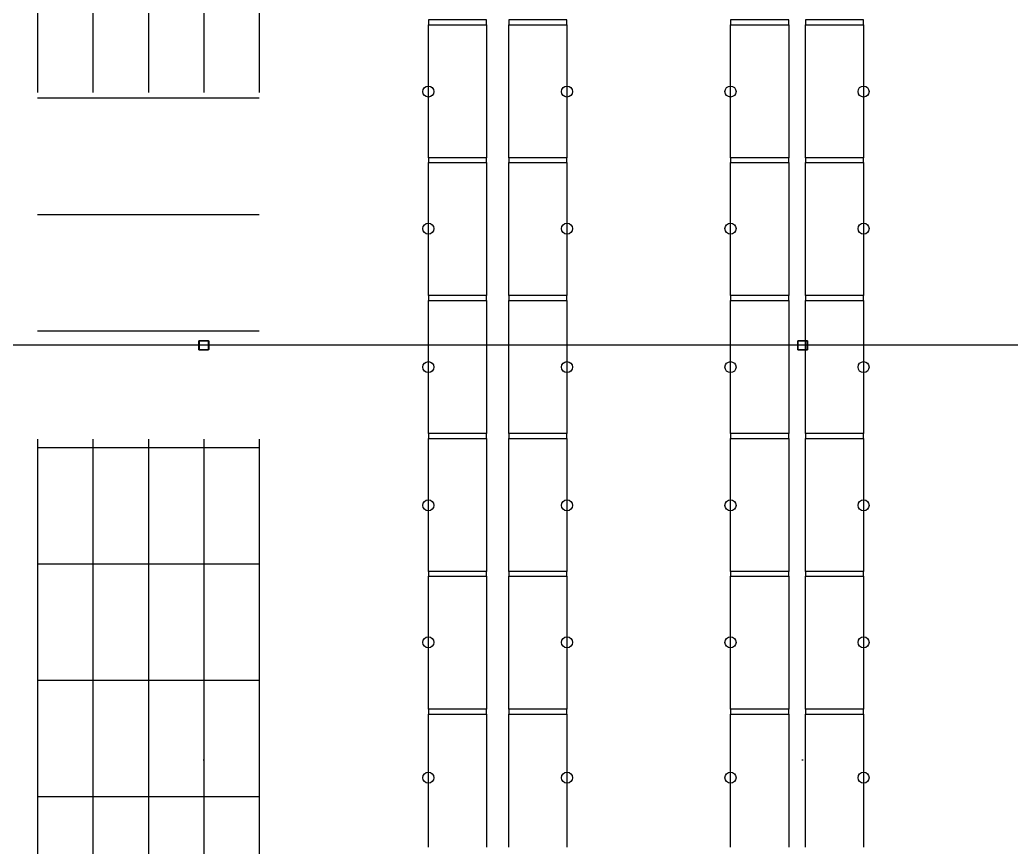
# Model space of a CAD drawing. Header units: millimetres. Extents: x 626570 to 643256, y 6233 to 11343.
# Drawn here: x 629987 to 630702, y 9564 to 10161 of the extents above; entities that cross this region are included whole.
import ezdxf

# ---------------------------------------------------------------- set-up
doc = ezdxf.new("R2010")
doc.units = ezdxf.units.MM
doc.header["$LTSCALE"] = 4000
doc.header["$MEASUREMENT"] = 0
doc.linetypes.add('DASHDOT', pattern=[1, 0.5, -0.25, 0, -0.25])
doc.linetypes.add('HIDDEN2', pattern=[0.1875, 0.125, -0.0625])
for name, color, linetype in [('BEAMS', 170, 'CONTINUOUS'), ('FRAMES', 170, 'CONTINUOUS'), ('FRAMESHORT', 170, 'CONTINUOUS'), ('LIGHTS', 50, 'CONTINUOUS'), ('MASTERFOUNDATION_1', 4, 'DASHDOT'), ('MASTERFOUNDATION_25', 7, 'CONTINUOUS'), ('STRIPING', 4, 'CONTINUOUS')]:
    doc.layers.add(name, color=color, linetype=linetype)

msp = doc.modelspace()

# ---------------------------------------------------------------- linework, layer by layer
at = {"layer": 'BEAMS', "linetype": 'Continuous'}
for p, q in [((630281.82, 10061.97), (630281.82, 10157.97)), ((630323.82, 10157.97), (630323.82, 10061.97)), ((630339.82, 10061.97), (630339.82, 10157.97)), ((630381.82, 10157.97), (630381.82, 10061.97)), ((630499.82, 10061.97), (630499.82, 10157.97)), ((630541.82, 10157.97), (630541.82, 10061.97)), ((630553.82, 10061.97), (630553.82, 10157.97)), ((630595.82, 10157.97), (630595.82, 10061.97)), ((630281.82, 9962.47), (630281.82, 10058.47)), ((630323.82, 10058.47), (630323.82, 9962.47)), ((630339.82, 9962.47), (630339.82, 10058.47)), ((630381.82, 10058.47), (630381.82, 9962.47)), ((630499.82, 9962.47), (630499.82, 10058.47)), ((630541.82, 10058.47), (630541.82, 9962.47)), ((630553.82, 9962.47), (630553.82, 10058.47)), ((630595.82, 10058.47), (630595.82, 9962.47)), ((630281.82, 9862.97), (630281.82, 9958.97)), ((630323.82, 9958.97), (630323.82, 9862.97)), ((630339.82, 9862.97), (630339.82, 9958.97)), ((630381.82, 9958.97), (630381.82, 9862.97)), ((630499.82, 9862.97), (630499.82, 9958.97)), ((630541.82, 9958.97), (630541.82, 9862.97)), ((630553.82, 9862.97), (630553.82, 9958.97)), ((630595.82, 9958.97), (630595.82, 9862.97)), ((630281.82, 9763.47), (630281.82, 9859.47)), ((630323.82, 9859.47), (630323.82, 9763.47)), ((630339.82, 9763.47), (630339.82, 9859.47)), ((630381.82, 9859.47), (630381.82, 9763.47)), ((630499.82, 9763.47), (630499.82, 9859.47)), ((630541.82, 9859.47), (630541.82, 9763.47)), ((630553.82, 9763.47), (630553.82, 9859.47)), ((630595.82, 9859.47), (630595.82, 9763.47)), ((630281.82, 9663.97), (630281.82, 9759.97)), ((630323.82, 9759.97), (630323.82, 9663.97)), ((630339.82, 9663.97), (630339.82, 9759.97)), ((630381.82, 9759.97), (630381.82, 9663.97)), ((630499.82, 9663.97), (630499.82, 9759.97)), ((630541.82, 9759.97), (630541.82, 9663.97)), ((630553.82, 9663.97), (630553.82, 9759.97)), ((630595.82, 9759.97), (630595.82, 9663.97)), ((630281.82, 9564.47), (630281.82, 9660.47)), ((630323.82, 9660.47), (630323.82, 9564.47)), ((630339.82, 9564.47), (630339.82, 9660.47)), ((630381.82, 9660.47), (630381.82, 9564.47)), ((630499.82, 9564.47), (630499.82, 9660.47)), ((630541.82, 9660.47), (630541.82, 9564.47)), ((630553.82, 9564.47), (630553.82, 9660.47)), ((630595.82, 9660.47), (630595.82, 9564.47))]:
    msp.add_line(p, q, dxfattribs=at)
at = {"layer": 'FRAMES', "linetype": 'Continuous', "flags": 128}
for points in [[(630281.82, 9759.97), (630323.82, 9759.97), (630323.82, 9763.47), (630281.82, 9763.47), (630281.82, 9759.97)], [(630339.82, 9759.97), (630381.82, 9759.97), (630381.82, 9763.47), (630339.82, 9763.47), (630339.82, 9759.97)], [(630499.82, 9759.97), (630541.82, 9759.97), (630541.82, 9763.47), (630499.82, 9763.47), (630499.82, 9759.97)], [(630553.82, 9759.97), (630595.82, 9759.97), (630595.82, 9763.47), (630553.82, 9763.47), (630553.82, 9759.97)], [(630281.82, 9660.47), (630323.82, 9660.47), (630323.82, 9663.97), (630281.82, 9663.97), (630281.82, 9660.47)], [(630339.82, 9660.47), (630381.82, 9660.47), (630381.82, 9663.97), (630339.82, 9663.97), (630339.82, 9660.47)], [(630499.82, 9660.47), (630541.82, 9660.47), (630541.82, 9663.97), (630499.82, 9663.97), (630499.82, 9660.47)], [(630553.82, 9660.47), (630595.82, 9660.47), (630595.82, 9663.97), (630553.82, 9663.97), (630553.82, 9660.47)]]:
    msp.add_lwpolyline(points, close=True, dxfattribs=at)
at = {"layer": 'FRAMESHORT', "flags": 128}
for points in [[(630281.82, 10157.97), (630323.82, 10157.97), (630323.82, 10161.47), (630281.82, 10161.47), (630281.82, 10157.97)], [(630339.82, 10157.97), (630381.82, 10157.97), (630381.82, 10161.47), (630339.82, 10161.47), (630339.82, 10157.97)], [(630499.82, 10157.97), (630541.82, 10157.97), (630541.82, 10161.47), (630499.82, 10161.47), (630499.82, 10157.97)], [(630553.82, 10157.97), (630595.82, 10157.97), (630595.82, 10161.47), (630553.82, 10161.47), (630553.82, 10157.97)], [(630281.82, 10058.47), (630323.82, 10058.47), (630323.82, 10061.97), (630281.82, 10061.97), (630281.82, 10058.47)], [(630339.82, 10058.47), (630381.82, 10058.47), (630381.82, 10061.97), (630339.82, 10061.97), (630339.82, 10058.47)], [(630499.82, 10058.47), (630541.82, 10058.47), (630541.82, 10061.97), (630499.82, 10061.97), (630499.82, 10058.47)], [(630553.82, 10058.47), (630595.82, 10058.47), (630595.82, 10061.97), (630553.82, 10061.97), (630553.82, 10058.47)], [(630281.82, 9958.97), (630323.82, 9958.97), (630323.82, 9962.47), (630281.82, 9962.47), (630281.82, 9958.97)], [(630339.82, 9958.97), (630381.82, 9958.97), (630381.82, 9962.47), (630339.82, 9962.47), (630339.82, 9958.97)], [(630499.82, 9958.97), (630541.82, 9958.97), (630541.82, 9962.47), (630499.82, 9962.47), (630499.82, 9958.97)], [(630553.82, 9958.97), (630595.82, 9958.97), (630595.82, 9962.47), (630553.82, 9962.47), (630553.82, 9958.97)], [(630281.82, 9859.47), (630323.82, 9859.47), (630323.82, 9862.97), (630281.82, 9862.97), (630281.82, 9859.47)], [(630339.82, 9859.47), (630381.82, 9859.47), (630381.82, 9862.97), (630339.82, 9862.97), (630339.82, 9859.47)], [(630499.82, 9859.47), (630541.82, 9859.47), (630541.82, 9862.97), (630499.82, 9862.97), (630499.82, 9859.47)], [(630553.82, 9859.47), (630595.82, 9859.47), (630595.82, 9862.97), (630553.82, 9862.97), (630553.82, 9859.47)]]:
    msp.add_lwpolyline(points, close=True, dxfattribs=at)
at = {"layer": 'LIGHTS'}
for centre in [(630281.82, 10109.71), (630381.82, 10109.71), (630499.82, 10109.71), (630595.82, 10109.71), (630281.82, 10010.83), (630381.82, 10010.83), (630499.82, 10010.83), (630595.82, 10010.83), (630281.82, 9910.86), (630381.82, 9910.86), (630499.82, 9910.86), (630595.82, 9910.86), (630281.82, 9811.13), (630381.82, 9811.13), (630499.82, 9811.13), (630595.82, 9811.13), (630281.82, 9712.26), (630381.82, 9712.26), (630499.82, 9712.26), (630595.82, 9712.26), (630281.82, 9614.58), (630381.82, 9614.58), (630499.82, 9614.58), (630595.82, 9614.58)]:
    msp.add_circle(centre, 3.99, dxfattribs=at)
at = {"layer": 'MASTERFOUNDATION_1', "linetype": 'DASHDOT'}
for p, q in [((630119.81, 6627.53), (630119.81, 11123.23)), ((630551.82, 6627.53), (630551.82, 11123.23)), ((643023.86, 9926.61), (626796.64, 9926.61))]:
    msp.add_line(p, q, dxfattribs=at)
at = {"layer": 'MASTERFOUNDATION_25', "linetype": 'Continuous', "flags": 128}
for points in [[(630116.88, 9930.11), (630122.64, 9930.11), (630122.66, 9930.11), (630122.68, 9930.11), (630122.7, 9930.1), (630122.73, 9930.1), (630122.75, 9930.1), (630122.77, 9930.09), (630122.79, 9930.09), (630122.81, 9930.08), (630122.83, 9930.08), (630122.85, 9930.07), (630122.87, 9930.06), (630122.89, 9930.05), (630122.91, 9930.05), (630122.93, 9930.04), (630122.95, 9930.03), (630122.97, 9930.01), (630122.99, 9930), (630123.01, 9929.99), (630123.02, 9929.98), (630123.04, 9929.96), (630123.06, 9929.95), (630123.07, 9929.93), (630123.09, 9929.92), (630123.1, 9929.9), (630123.12, 9929.89), (630123.13, 9929.87), (630123.14, 9929.85), (630123.16, 9929.83), (630123.17, 9929.82), (630123.18, 9929.8), (630123.19, 9929.78), (630123.2, 9929.76), (630123.21, 9929.74), (630123.22, 9929.72), (630123.22, 9929.7), (630123.23, 9929.68), (630123.24, 9929.66), (630123.24, 9929.64), (630123.25, 9929.62), (630123.25, 9929.59), (630123.26, 9929.57), (630123.26, 9929.55), (630123.26, 9929.53), (630123.26, 9929.51), (630123.26, 9929.49), (630123.26, 9923.73), (630123.26, 9923.71), (630123.26, 9923.69), (630123.26, 9923.66), (630123.26, 9923.64), (630123.25, 9923.62), (630123.25, 9923.6), (630123.24, 9923.58), (630123.24, 9923.56), (630123.23, 9923.54), (630123.22, 9923.52), (630123.22, 9923.5), (630123.21, 9923.48), (630123.2, 9923.46), (630123.19, 9923.44), (630123.18, 9923.42), (630123.17, 9923.4), (630123.16, 9923.38), (630123.14, 9923.36), (630123.13, 9923.35), (630123.12, 9923.33), (630123.1, 9923.31), (630123.09, 9923.3), (630123.07, 9923.28), (630123.06, 9923.27), (630123.04, 9923.25), (630123.02, 9923.24), (630123.01, 9923.23), (630122.99, 9923.21), (630122.97, 9923.2), (630122.95, 9923.19), (630122.93, 9923.18), (630122.91, 9923.17), (630122.89, 9923.16), (630122.87, 9923.15), (630122.85, 9923.15), (630122.83, 9923.14), (630122.81, 9923.13), (630122.79, 9923.13), (630122.77, 9923.12), (630122.75, 9923.12), (630122.73, 9923.11), (630122.7, 9923.11), (630122.68, 9923.11), (630122.66, 9923.11), (630122.64, 9923.11), (630116.88, 9923.11), (630116.86, 9923.11), (630116.84, 9923.11), (630116.82, 9923.11), (630116.8, 9923.11), (630116.78, 9923.12), (630116.75, 9923.12), (630116.73, 9923.13), (630116.71, 9923.13), (630116.69, 9923.14), (630116.67, 9923.15), (630116.65, 9923.15), (630116.63, 9923.16), (630116.61, 9923.17), (630116.59, 9923.18), (630116.57, 9923.19), (630116.55, 9923.2), (630116.54, 9923.21), (630116.52, 9923.23), (630116.5, 9923.24), (630116.48, 9923.25), (630116.47, 9923.27), (630116.45, 9923.28), (630116.44, 9923.3), (630116.42, 9923.31), (630116.41, 9923.33), (630116.39, 9923.35), (630116.38, 9923.36), (630116.37, 9923.38), (630116.36, 9923.4), (630116.34, 9923.42), (630116.33, 9923.44), (630116.32, 9923.46), (630116.32, 9923.48), (630116.31, 9923.5), (630116.3, 9923.52), (630116.29, 9923.54), (630116.29, 9923.56), (630116.28, 9923.58), (630116.28, 9923.6), (630116.27, 9923.62), (630116.27, 9923.64), (630116.26, 9923.66), (630116.26, 9923.69), (630116.26, 9923.71), (630116.26, 9923.73), (630116.26, 9929.49), (630116.26, 9929.51), (630116.26, 9929.53), (630116.26, 9929.55), (630116.27, 9929.57), (630116.27, 9929.59), (630116.28, 9929.62), (630116.28, 9929.64), (630116.29, 9929.66), (630116.29, 9929.68), (630116.3, 9929.7), (630116.31, 9929.72), (630116.32, 9929.74), (630116.32, 9929.76), (630116.33, 9929.78), (630116.34, 9929.8), (630116.36, 9929.82), (630116.37, 9929.83), (630116.38, 9929.85), (630116.39, 9929.87), (630116.41, 9929.89), (630116.42, 9929.9), (630116.44, 9929.92), (630116.45, 9929.93), (630116.47, 9929.95), (630116.48, 9929.96), (630116.5, 9929.98), (630116.52, 9929.99), (630116.54, 9930), (630116.55, 9930.01), (630116.57, 9930.03), (630116.59, 9930.04), (630116.61, 9930.05), (630116.63, 9930.05), (630116.65, 9930.06), (630116.67, 9930.07), (630116.69, 9930.08), (630116.71, 9930.08), (630116.73, 9930.09), (630116.75, 9930.09), (630116.78, 9930.1), (630116.8, 9930.1), (630116.82, 9930.1), (630116.84, 9930.11), (630116.86, 9930.11), (630116.88, 9930.11)], [(630116.93, 9930.11), (630122.69, 9930.11), (630122.71, 9930.11), (630122.73, 9930.11), (630122.75, 9930.1), (630122.77, 9930.1), (630122.79, 9930.1), (630122.82, 9930.09), (630122.84, 9930.09), (630122.86, 9930.08), (630122.88, 9930.08), (630122.9, 9930.07), (630122.92, 9930.06), (630122.94, 9930.05), (630122.96, 9930.05), (630122.98, 9930.04), (630123, 9930.03), (630123.02, 9930.01), (630123.03, 9930), (630123.05, 9929.99), (630123.07, 9929.98), (630123.09, 9929.96), (630123.1, 9929.95), (630123.12, 9929.93), (630123.13, 9929.92), (630123.15, 9929.9), (630123.16, 9929.89), (630123.18, 9929.87), (630123.19, 9929.85), (630123.2, 9929.83), (630123.21, 9929.82), (630123.22, 9929.8), (630123.23, 9929.78), (630123.24, 9929.76), (630123.25, 9929.74), (630123.26, 9929.72), (630123.27, 9929.7), (630123.28, 9929.68), (630123.28, 9929.66), (630123.29, 9929.64), (630123.29, 9929.62), (630123.3, 9929.59), (630123.3, 9929.57), (630123.3, 9929.55), (630123.31, 9929.53), (630123.31, 9929.51), (630123.31, 9929.49), (630123.31, 9923.73), (630123.31, 9923.71), (630123.31, 9923.69), (630123.3, 9923.66), (630123.3, 9923.64), (630123.3, 9923.62), (630123.29, 9923.6), (630123.29, 9923.58), (630123.28, 9923.56), (630123.28, 9923.54), (630123.27, 9923.52), (630123.26, 9923.5), (630123.25, 9923.48), (630123.24, 9923.46), (630123.23, 9923.44), (630123.22, 9923.42), (630123.21, 9923.4), (630123.2, 9923.38), (630123.19, 9923.36), (630123.18, 9923.35), (630123.16, 9923.33), (630123.15, 9923.31), (630123.13, 9923.3), (630123.12, 9923.28), (630123.1, 9923.27), (630123.09, 9923.25), (630123.07, 9923.24), (630123.05, 9923.23), (630123.03, 9923.21), (630123.02, 9923.2), (630123, 9923.19), (630122.98, 9923.18), (630122.96, 9923.17), (630122.94, 9923.16), (630122.92, 9923.15), (630122.9, 9923.15), (630122.88, 9923.14), (630122.86, 9923.13), (630122.84, 9923.13), (630122.82, 9923.12), (630122.79, 9923.12), (630122.77, 9923.11), (630122.75, 9923.11), (630122.73, 9923.11), (630122.71, 9923.11), (630122.69, 9923.11), (630116.93, 9923.11), (630116.91, 9923.11), (630116.89, 9923.11), (630116.86, 9923.11), (630116.84, 9923.11), (630116.82, 9923.12), (630116.8, 9923.12), (630116.78, 9923.13), (630116.76, 9923.13), (630116.74, 9923.14), (630116.72, 9923.15), (630116.7, 9923.15), (630116.68, 9923.16), (630116.66, 9923.17), (630116.64, 9923.18), (630116.62, 9923.19), (630116.6, 9923.2), (630116.58, 9923.21), (630116.56, 9923.23), (630116.55, 9923.24), (630116.53, 9923.25), (630116.51, 9923.27), (630116.5, 9923.28), (630116.48, 9923.3), (630116.47, 9923.31), (630116.45, 9923.33), (630116.44, 9923.35), (630116.43, 9923.36), (630116.41, 9923.38), (630116.4, 9923.4), (630116.39, 9923.42), (630116.38, 9923.44), (630116.37, 9923.46), (630116.36, 9923.48), (630116.35, 9923.5), (630116.35, 9923.52), (630116.34, 9923.54), (630116.33, 9923.56), (630116.33, 9923.58), (630116.32, 9923.6), (630116.32, 9923.62), (630116.31, 9923.64), (630116.31, 9923.66), (630116.31, 9923.69), (630116.31, 9923.71), (630116.31, 9923.73), (630116.31, 9929.49), (630116.31, 9929.51), (630116.31, 9929.53), (630116.31, 9929.55), (630116.31, 9929.57), (630116.32, 9929.59), (630116.32, 9929.62), (630116.33, 9929.64), (630116.33, 9929.66), (630116.34, 9929.68), (630116.35, 9929.7), (630116.35, 9929.72), (630116.36, 9929.74), (630116.37, 9929.76), (630116.38, 9929.78), (630116.39, 9929.8), (630116.4, 9929.82), (630116.41, 9929.83), (630116.43, 9929.85), (630116.44, 9929.87), (630116.45, 9929.89), (630116.47, 9929.9), (630116.48, 9929.92), (630116.5, 9929.93), (630116.51, 9929.95), (630116.53, 9929.96), (630116.55, 9929.98), (630116.56, 9929.99), (630116.58, 9930), (630116.6, 9930.01), (630116.62, 9930.03), (630116.64, 9930.04), (630116.66, 9930.05), (630116.68, 9930.05), (630116.7, 9930.06), (630116.72, 9930.07), (630116.74, 9930.08), (630116.76, 9930.08), (630116.78, 9930.09), (630116.8, 9930.09), (630116.82, 9930.1), (630116.84, 9930.1), (630116.86, 9930.1), (630116.89, 9930.11), (630116.91, 9930.11), (630116.93, 9930.11)], [(630116.88, 9929.8), (630122.64, 9929.8), (630122.65, 9929.8), (630122.66, 9929.79), (630122.67, 9929.79), (630122.68, 9929.79), (630122.69, 9929.79), (630122.7, 9929.79), (630122.71, 9929.79), (630122.72, 9929.78), (630122.74, 9929.78), (630122.75, 9929.78), (630122.76, 9929.77), (630122.77, 9929.77), (630122.78, 9929.76), (630122.78, 9929.76), (630122.79, 9929.75), (630122.8, 9929.75), (630122.81, 9929.74), (630122.82, 9929.74), (630122.83, 9929.73), (630122.84, 9929.72), (630122.85, 9929.72), (630122.85, 9929.71), (630122.86, 9929.7), (630122.87, 9929.69), (630122.88, 9929.69), (630122.88, 9929.68), (630122.89, 9929.67), (630122.9, 9929.66), (630122.9, 9929.65), (630122.91, 9929.64), (630122.91, 9929.63), (630122.92, 9929.62), (630122.92, 9929.61), (630122.93, 9929.6), (630122.93, 9929.59), (630122.93, 9929.58), (630122.94, 9929.57), (630122.94, 9929.56), (630122.94, 9929.55), (630122.94, 9929.54), (630122.95, 9929.53), (630122.95, 9929.52), (630122.95, 9929.51), (630122.95, 9929.5), (630122.95, 9929.49), (630122.95, 9923.73), (630122.95, 9923.72), (630122.95, 9923.71), (630122.95, 9923.7), (630122.95, 9923.69), (630122.94, 9923.68), (630122.94, 9923.67), (630122.94, 9923.66), (630122.94, 9923.64), (630122.93, 9923.63), (630122.93, 9923.62), (630122.93, 9923.61), (630122.92, 9923.6), (630122.92, 9923.59), (630122.91, 9923.58), (630122.91, 9923.58), (630122.9, 9923.57), (630122.9, 9923.56), (630122.89, 9923.55), (630122.88, 9923.54), (630122.88, 9923.53), (630122.87, 9923.52), (630122.86, 9923.52), (630122.85, 9923.51), (630122.85, 9923.5), (630122.84, 9923.49), (630122.83, 9923.49), (630122.82, 9923.48), (630122.81, 9923.47), (630122.8, 9923.47), (630122.79, 9923.46), (630122.78, 9923.46), (630122.78, 9923.45), (630122.77, 9923.45), (630122.76, 9923.44), (630122.75, 9923.44), (630122.74, 9923.44), (630122.72, 9923.43), (630122.71, 9923.43), (630122.7, 9923.43), (630122.69, 9923.43), (630122.68, 9923.42), (630122.67, 9923.42), (630122.66, 9923.42), (630122.65, 9923.42), (630122.64, 9923.42), (630116.88, 9923.42), (630116.87, 9923.42), (630116.86, 9923.42), (630116.85, 9923.42), (630116.84, 9923.42), (630116.83, 9923.43), (630116.82, 9923.43), (630116.81, 9923.43), (630116.8, 9923.43), (630116.79, 9923.44), (630116.78, 9923.44), (630116.77, 9923.44), (630116.76, 9923.45), (630116.75, 9923.45), (630116.74, 9923.46), (630116.73, 9923.46), (630116.72, 9923.47), (630116.71, 9923.47), (630116.7, 9923.48), (630116.69, 9923.49), (630116.68, 9923.49), (630116.68, 9923.5), (630116.67, 9923.51), (630116.66, 9923.52), (630116.65, 9923.52), (630116.65, 9923.53), (630116.64, 9923.54), (630116.63, 9923.55), (630116.63, 9923.56), (630116.62, 9923.57), (630116.62, 9923.58), (630116.61, 9923.58), (630116.61, 9923.59), (630116.6, 9923.6), (630116.6, 9923.61), (630116.59, 9923.62), (630116.59, 9923.63), (630116.59, 9923.64), (630116.58, 9923.66), (630116.58, 9923.67), (630116.58, 9923.68), (630116.58, 9923.69), (630116.58, 9923.7), (630116.58, 9923.71), (630116.57, 9923.72), (630116.57, 9923.73), (630116.57, 9929.49), (630116.57, 9929.5), (630116.58, 9929.51), (630116.58, 9929.52), (630116.58, 9929.53), (630116.58, 9929.54), (630116.58, 9929.55), (630116.58, 9929.56), (630116.59, 9929.57), (630116.59, 9929.58), (630116.59, 9929.59), (630116.6, 9929.6), (630116.6, 9929.61), (630116.61, 9929.62), (630116.61, 9929.63), (630116.62, 9929.64), (630116.62, 9929.65), (630116.63, 9929.66), (630116.63, 9929.67), (630116.64, 9929.68), (630116.65, 9929.69), (630116.65, 9929.69), (630116.66, 9929.7), (630116.67, 9929.71), (630116.68, 9929.72), (630116.68, 9929.72), (630116.69, 9929.73), (630116.7, 9929.74), (630116.71, 9929.74), (630116.72, 9929.75), (630116.73, 9929.75), (630116.74, 9929.76), (630116.75, 9929.76), (630116.76, 9929.77), (630116.77, 9929.77), (630116.78, 9929.78), (630116.79, 9929.78), (630116.8, 9929.78), (630116.81, 9929.79), (630116.82, 9929.79), (630116.83, 9929.79), (630116.84, 9929.79), (630116.85, 9929.79), (630116.86, 9929.79), (630116.87, 9929.8), (630116.88, 9929.8)], [(630116.93, 9929.8), (630122.69, 9929.8), (630122.7, 9929.8), (630122.71, 9929.79), (630122.72, 9929.79), (630122.73, 9929.79), (630122.74, 9929.79), (630122.75, 9929.79), (630122.76, 9929.79), (630122.77, 9929.78), (630122.78, 9929.78), (630122.79, 9929.78), (630122.8, 9929.77), (630122.81, 9929.77), (630122.82, 9929.76), (630122.83, 9929.76), (630122.84, 9929.75), (630122.85, 9929.75), (630122.86, 9929.74), (630122.87, 9929.74), (630122.88, 9929.73), (630122.88, 9929.72), (630122.89, 9929.72), (630122.9, 9929.71), (630122.91, 9929.7), (630122.92, 9929.69), (630122.92, 9929.69), (630122.93, 9929.68), (630122.94, 9929.67), (630122.94, 9929.66), (630122.95, 9929.65), (630122.95, 9929.64), (630122.96, 9929.63), (630122.96, 9929.62), (630122.97, 9929.61), (630122.97, 9929.6), (630122.98, 9929.59), (630122.98, 9929.58), (630122.98, 9929.57), (630122.99, 9929.56), (630122.99, 9929.55), (630122.99, 9929.54), (630122.99, 9929.53), (630122.99, 9929.52), (630122.99, 9929.51), (630122.99, 9929.5), (630122.99, 9929.49), (630122.99, 9923.73), (630122.99, 9923.72), (630122.99, 9923.71), (630122.99, 9923.7), (630122.99, 9923.69), (630122.99, 9923.68), (630122.99, 9923.67), (630122.99, 9923.66), (630122.98, 9923.64), (630122.98, 9923.63), (630122.98, 9923.62), (630122.97, 9923.61), (630122.97, 9923.6), (630122.96, 9923.59), (630122.96, 9923.58), (630122.95, 9923.58), (630122.95, 9923.57), (630122.94, 9923.56), (630122.94, 9923.55), (630122.93, 9923.54), (630122.92, 9923.53), (630122.92, 9923.52), (630122.91, 9923.52), (630122.9, 9923.51), (630122.89, 9923.5), (630122.88, 9923.49), (630122.88, 9923.49), (630122.87, 9923.48), (630122.86, 9923.47), (630122.85, 9923.47), (630122.84, 9923.46), (630122.83, 9923.46), (630122.82, 9923.45), (630122.81, 9923.45), (630122.8, 9923.44), (630122.79, 9923.44), (630122.78, 9923.44), (630122.77, 9923.43), (630122.76, 9923.43), (630122.75, 9923.43), (630122.74, 9923.43), (630122.73, 9923.42), (630122.72, 9923.42), (630122.71, 9923.42), (630122.7, 9923.42), (630122.69, 9923.42), (630116.93, 9923.42), (630116.92, 9923.42), (630116.91, 9923.42), (630116.9, 9923.42), (630116.89, 9923.42), (630116.88, 9923.43), (630116.86, 9923.43), (630116.85, 9923.43), (630116.84, 9923.43), (630116.83, 9923.44), (630116.82, 9923.44), (630116.81, 9923.44), (630116.8, 9923.45), (630116.79, 9923.45), (630116.78, 9923.46), (630116.77, 9923.46), (630116.77, 9923.47), (630116.76, 9923.47), (630116.75, 9923.48), (630116.74, 9923.49), (630116.73, 9923.49), (630116.72, 9923.5), (630116.71, 9923.51), (630116.71, 9923.52), (630116.7, 9923.52), (630116.69, 9923.53), (630116.69, 9923.54), (630116.68, 9923.55), (630116.67, 9923.56), (630116.67, 9923.57), (630116.66, 9923.58), (630116.66, 9923.58), (630116.65, 9923.59), (630116.65, 9923.6), (630116.64, 9923.61), (630116.64, 9923.62), (630116.64, 9923.63), (630116.63, 9923.64), (630116.63, 9923.66), (630116.63, 9923.67), (630116.63, 9923.68), (630116.62, 9923.69), (630116.62, 9923.7), (630116.62, 9923.71), (630116.62, 9923.72), (630116.62, 9923.73), (630116.62, 9929.49), (630116.62, 9929.5), (630116.62, 9929.51), (630116.62, 9929.52), (630116.62, 9929.53), (630116.63, 9929.54), (630116.63, 9929.55), (630116.63, 9929.56), (630116.63, 9929.57), (630116.64, 9929.58), (630116.64, 9929.59), (630116.64, 9929.6), (630116.65, 9929.61), (630116.65, 9929.62), (630116.66, 9929.63), (630116.66, 9929.64), (630116.67, 9929.65), (630116.67, 9929.66), (630116.68, 9929.67), (630116.69, 9929.68), (630116.69, 9929.69), (630116.7, 9929.69), (630116.71, 9929.7), (630116.71, 9929.71), (630116.72, 9929.72), (630116.73, 9929.72), (630116.74, 9929.73), (630116.75, 9929.74), (630116.76, 9929.74), (630116.77, 9929.75), (630116.77, 9929.75), (630116.78, 9929.76), (630116.79, 9929.76), (630116.8, 9929.77), (630116.81, 9929.77), (630116.82, 9929.78), (630116.83, 9929.78), (630116.84, 9929.78), (630116.85, 9929.79), (630116.86, 9929.79), (630116.88, 9929.79), (630116.89, 9929.79), (630116.9, 9929.79), (630116.91, 9929.79), (630116.92, 9929.8), (630116.93, 9929.8)], [(630548.94, 9930.11), (630554.69, 9930.11), (630554.72, 9930.11), (630554.74, 9930.11), (630554.76, 9930.1), (630554.78, 9930.1), (630554.8, 9930.1), (630554.82, 9930.09), (630554.84, 9930.09), (630554.87, 9930.08), (630554.89, 9930.08), (630554.91, 9930.07), (630554.93, 9930.06), (630554.95, 9930.05), (630554.97, 9930.05), (630554.99, 9930.04), (630555, 9930.03), (630555.02, 9930.01), (630555.04, 9930), (630555.06, 9929.99), (630555.08, 9929.98), (630555.09, 9929.96), (630555.11, 9929.95), (630555.13, 9929.93), (630555.14, 9929.92), (630555.16, 9929.9), (630555.17, 9929.89), (630555.18, 9929.87), (630555.2, 9929.85), (630555.21, 9929.83), (630555.22, 9929.82), (630555.23, 9929.8), (630555.24, 9929.78), (630555.25, 9929.76), (630555.26, 9929.74), (630555.27, 9929.72), (630555.28, 9929.7), (630555.29, 9929.68), (630555.29, 9929.66), (630555.3, 9929.64), (630555.3, 9929.62), (630555.31, 9929.59), (630555.31, 9929.57), (630555.31, 9929.55), (630555.31, 9929.53), (630555.32, 9929.51), (630555.32, 9929.49), (630555.32, 9923.73), (630555.32, 9923.71), (630555.31, 9923.69), (630555.31, 9923.66), (630555.31, 9923.64), (630555.31, 9923.62), (630555.3, 9923.6), (630555.3, 9923.58), (630555.29, 9923.56), (630555.29, 9923.54), (630555.28, 9923.52), (630555.27, 9923.5), (630555.26, 9923.48), (630555.25, 9923.46), (630555.24, 9923.44), (630555.23, 9923.42), (630555.22, 9923.4), (630555.21, 9923.38), (630555.2, 9923.36), (630555.18, 9923.35), (630555.17, 9923.33), (630555.16, 9923.31), (630555.14, 9923.3), (630555.13, 9923.28), (630555.11, 9923.27), (630555.09, 9923.25), (630555.08, 9923.24), (630555.06, 9923.23), (630555.04, 9923.21), (630555.02, 9923.2), (630555, 9923.19), (630554.99, 9923.18), (630554.97, 9923.17), (630554.95, 9923.16), (630554.93, 9923.15), (630554.91, 9923.15), (630554.89, 9923.14), (630554.87, 9923.13), (630554.84, 9923.13), (630554.82, 9923.12), (630554.8, 9923.12), (630554.78, 9923.11), (630554.76, 9923.11), (630554.74, 9923.11), (630554.72, 9923.11), (630554.69, 9923.11), (630548.94, 9923.11), (630548.92, 9923.11), (630548.89, 9923.11), (630548.87, 9923.11), (630548.85, 9923.11), (630548.83, 9923.12), (630548.81, 9923.12), (630548.79, 9923.13), (630548.77, 9923.13), (630548.74, 9923.14), (630548.72, 9923.15), (630548.7, 9923.15), (630548.68, 9923.16), (630548.66, 9923.17), (630548.65, 9923.18), (630548.63, 9923.19), (630548.61, 9923.2), (630548.59, 9923.21), (630548.57, 9923.23), (630548.55, 9923.24), (630548.54, 9923.25), (630548.52, 9923.27), (630548.51, 9923.28), (630548.49, 9923.3), (630548.48, 9923.31), (630548.46, 9923.33), (630548.45, 9923.35), (630548.43, 9923.36), (630548.42, 9923.38), (630548.41, 9923.4), (630548.4, 9923.42), (630548.39, 9923.44), (630548.38, 9923.46), (630548.37, 9923.48), (630548.36, 9923.5), (630548.35, 9923.52), (630548.35, 9923.54), (630548.34, 9923.56), (630548.33, 9923.58), (630548.33, 9923.6), (630548.32, 9923.62), (630548.32, 9923.64), (630548.32, 9923.66), (630548.32, 9923.69), (630548.32, 9923.71), (630548.32, 9923.73), (630548.32, 9929.49), (630548.32, 9929.51), (630548.32, 9929.53), (630548.32, 9929.55), (630548.32, 9929.57), (630548.32, 9929.59), (630548.33, 9929.62), (630548.33, 9929.64), (630548.34, 9929.66), (630548.35, 9929.68), (630548.35, 9929.7), (630548.36, 9929.72), (630548.37, 9929.74), (630548.38, 9929.76), (630548.39, 9929.78), (630548.4, 9929.8), (630548.41, 9929.82), (630548.42, 9929.83), (630548.43, 9929.85), (630548.45, 9929.87), (630548.46, 9929.89), (630548.48, 9929.9), (630548.49, 9929.92), (630548.51, 9929.93), (630548.52, 9929.95), (630548.54, 9929.96), (630548.55, 9929.98), (630548.57, 9929.99), (630548.59, 9930), (630548.61, 9930.01), (630548.63, 9930.03), (630548.65, 9930.04), (630548.66, 9930.05), (630548.68, 9930.05), (630548.7, 9930.06), (630548.72, 9930.07), (630548.74, 9930.08), (630548.77, 9930.08), (630548.79, 9930.09), (630548.81, 9930.09), (630548.83, 9930.1), (630548.85, 9930.1), (630548.87, 9930.1), (630548.89, 9930.11), (630548.92, 9930.11), (630548.94, 9930.11)], [(630548.94, 9929.8), (630554.69, 9929.8), (630554.7, 9929.8), (630554.72, 9929.79), (630554.73, 9929.79), (630554.74, 9929.79), (630554.75, 9929.79), (630554.76, 9929.79), (630554.77, 9929.79), (630554.78, 9929.78), (630554.79, 9929.78), (630554.8, 9929.78), (630554.81, 9929.77), (630554.82, 9929.77), (630554.83, 9929.76), (630554.84, 9929.76), (630554.85, 9929.75), (630554.86, 9929.75), (630554.87, 9929.74), (630554.88, 9929.74), (630554.88, 9929.73), (630554.89, 9929.72), (630554.9, 9929.72), (630554.91, 9929.71), (630554.92, 9929.7), (630554.92, 9929.69), (630554.93, 9929.69), (630554.94, 9929.68), (630554.94, 9929.67), (630554.95, 9929.66), (630554.96, 9929.65), (630554.96, 9929.64), (630554.97, 9929.63), (630554.97, 9929.62), (630554.98, 9929.61), (630554.98, 9929.6), (630554.98, 9929.59), (630554.99, 9929.58), (630554.99, 9929.57), (630554.99, 9929.56), (630555, 9929.55), (630555, 9929.54), (630555, 9929.53), (630555, 9929.52), (630555, 9929.51), (630555, 9929.5), (630555, 9929.49), (630555, 9923.73), (630555, 9923.72), (630555, 9923.71), (630555, 9923.7), (630555, 9923.69), (630555, 9923.68), (630555, 9923.67), (630554.99, 9923.66), (630554.99, 9923.64), (630554.99, 9923.63), (630554.98, 9923.62), (630554.98, 9923.61), (630554.98, 9923.6), (630554.97, 9923.59), (630554.97, 9923.58), (630554.96, 9923.58), (630554.96, 9923.57), (630554.95, 9923.56), (630554.94, 9923.55), (630554.94, 9923.54), (630554.93, 9923.53), (630554.92, 9923.52), (630554.92, 9923.52), (630554.91, 9923.51), (630554.9, 9923.5), (630554.89, 9923.49), (630554.88, 9923.49), (630554.88, 9923.48), (630554.87, 9923.47), (630554.86, 9923.47), (630554.85, 9923.46), (630554.84, 9923.46), (630554.83, 9923.45), (630554.82, 9923.45), (630554.81, 9923.44), (630554.8, 9923.44), (630554.79, 9923.44), (630554.78, 9923.43), (630554.77, 9923.43), (630554.76, 9923.43), (630554.75, 9923.43), (630554.74, 9923.42), (630554.73, 9923.42), (630554.72, 9923.42), (630554.7, 9923.42), (630554.69, 9923.42), (630548.94, 9923.42), (630548.93, 9923.42), (630548.92, 9923.42), (630548.9, 9923.42), (630548.89, 9923.42), (630548.88, 9923.43), (630548.87, 9923.43), (630548.86, 9923.43), (630548.85, 9923.43), (630548.84, 9923.44), (630548.83, 9923.44), (630548.82, 9923.44), (630548.81, 9923.45), (630548.8, 9923.45), (630548.79, 9923.46), (630548.78, 9923.46), (630548.77, 9923.47), (630548.76, 9923.47), (630548.76, 9923.48), (630548.75, 9923.49), (630548.74, 9923.49), (630548.73, 9923.5), (630548.72, 9923.51), (630548.72, 9923.52), (630548.71, 9923.52), (630548.7, 9923.53), (630548.69, 9923.54), (630548.69, 9923.55), (630548.68, 9923.56), (630548.68, 9923.57), (630548.67, 9923.58), (630548.66, 9923.58), (630548.66, 9923.59), (630548.66, 9923.6), (630548.65, 9923.61), (630548.65, 9923.62), (630548.64, 9923.63), (630548.64, 9923.64), (630548.64, 9923.66), (630548.64, 9923.67), (630548.63, 9923.68), (630548.63, 9923.69), (630548.63, 9923.7), (630548.63, 9923.71), (630548.63, 9923.72), (630548.63, 9923.73), (630548.63, 9929.49), (630548.63, 9929.5), (630548.63, 9929.51), (630548.63, 9929.52), (630548.63, 9929.53), (630548.63, 9929.54), (630548.64, 9929.55), (630548.64, 9929.56), (630548.64, 9929.57), (630548.64, 9929.58), (630548.65, 9929.59), (630548.65, 9929.6), (630548.66, 9929.61), (630548.66, 9929.62), (630548.66, 9929.63), (630548.67, 9929.64), (630548.68, 9929.65), (630548.68, 9929.66), (630548.69, 9929.67), (630548.69, 9929.68), (630548.7, 9929.69), (630548.71, 9929.69), (630548.72, 9929.7), (630548.72, 9929.71), (630548.73, 9929.72), (630548.74, 9929.72), (630548.75, 9929.73), (630548.76, 9929.74), (630548.76, 9929.74), (630548.77, 9929.75), (630548.78, 9929.75), (630548.79, 9929.76), (630548.8, 9929.76), (630548.81, 9929.77), (630548.82, 9929.77), (630548.83, 9929.78), (630548.84, 9929.78), (630548.85, 9929.78), (630548.86, 9929.79), (630548.87, 9929.79), (630548.88, 9929.79), (630548.89, 9929.79), (630548.9, 9929.79), (630548.92, 9929.79), (630548.93, 9929.8), (630548.94, 9929.8)]]:
    msp.add_lwpolyline(points, close=True, dxfattribs=at)
at = {"layer": 'STRIPING', "linetype": 'HIDDEN2'}
for p, q in [((629999.81, 10608.97), (629999.81, 7920.97)), ((630039.81, 10608.97), (630039.81, 7920.97)), ((630079.81, 10608.97), (630079.81, 7920.97)), ((630119.81, 10608.97), (630119.81, 7920.97)), ((630159.81, 10608.97), (630159.81, 7920.97))]:
    msp.add_line(p, q, dxfattribs=at)
at = {"layer": 'STRIPING'}
for p, q in [((630159.81, 10104.97), (629999.81, 10104.97)), ((629999.81, 10020.97), (630159.81, 10020.97)), ((629999.81, 9936.97), (630159.81, 9936.97)), ((629999.81, 9852.97), (630159.81, 9852.97)), ((629999.81, 9768.97), (630159.81, 9768.97)), ((629999.81, 9684.97), (630159.81, 9684.97)), ((629999.81, 9600.97), (630159.81, 9600.97))]:
    msp.add_line(p, q, dxfattribs=at)

doc.saveas('drawing.dxf')
